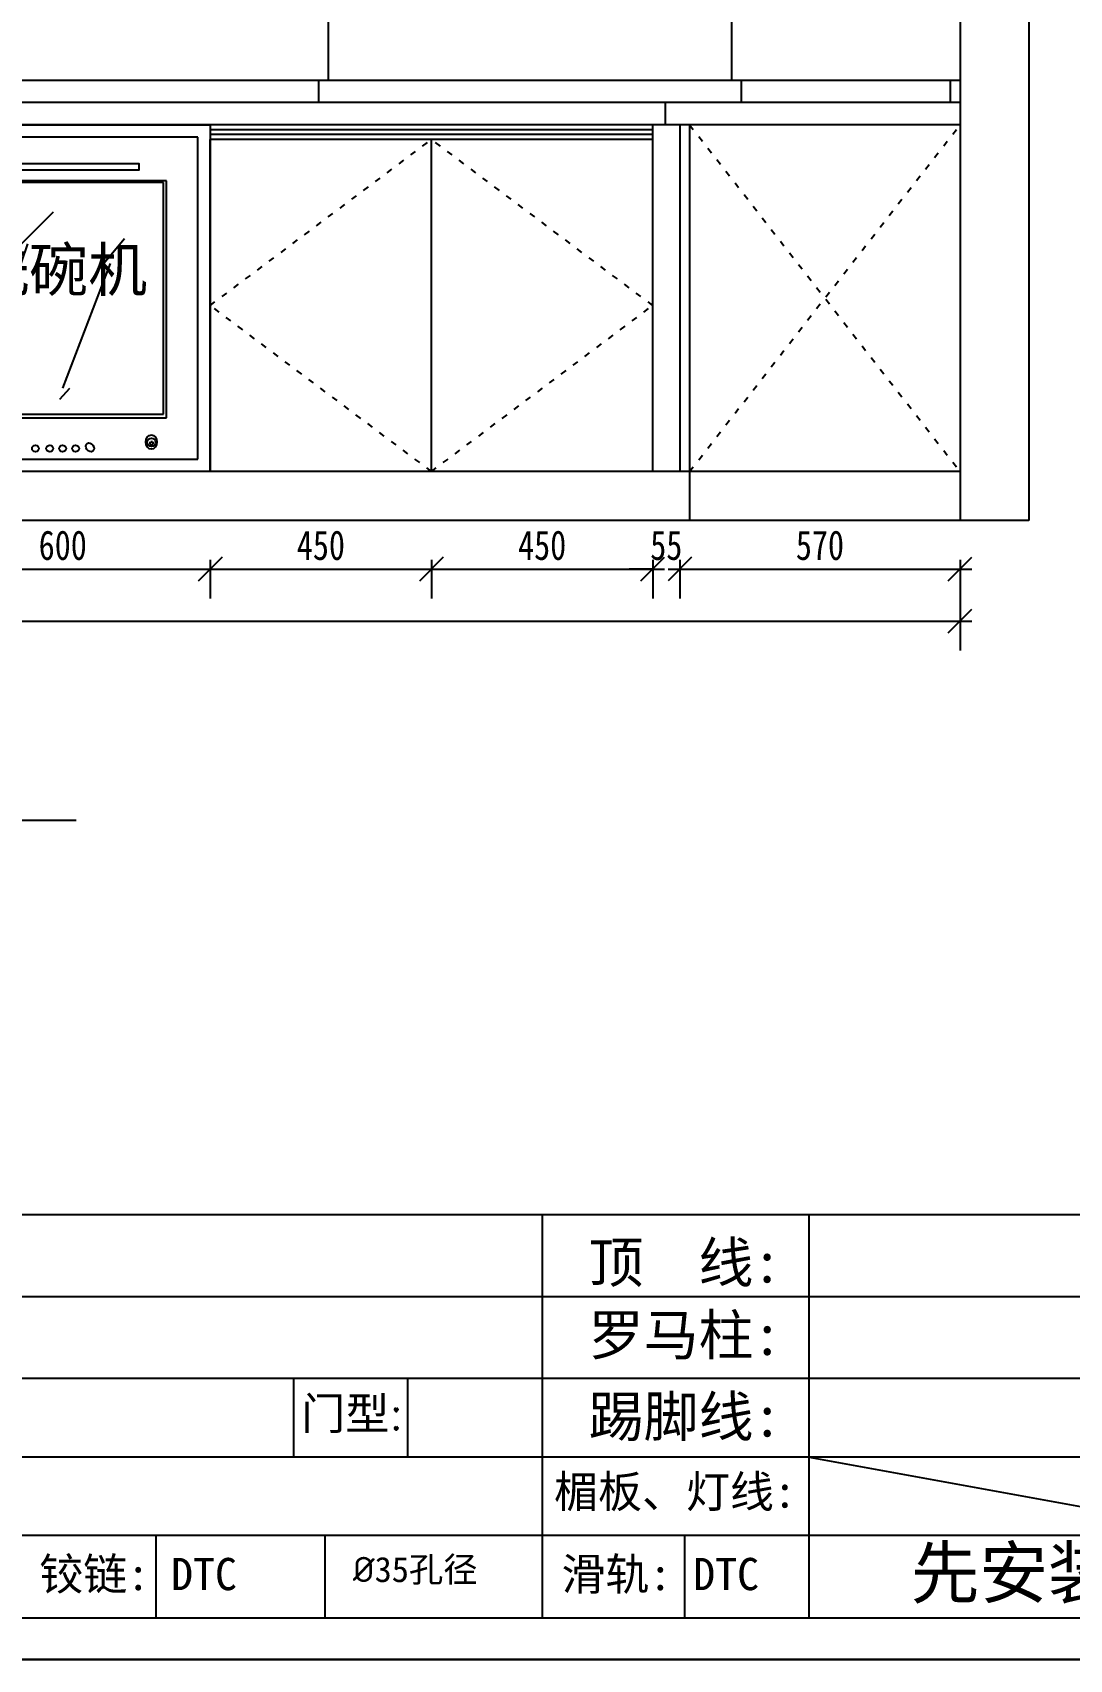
# Model space of a CAD drawing. Header units: millimetres. Extents: x -497855 to 324262, y -590254 to -173602.
# Drawn here: x -484582 to -482473, y -583638 to -580330 of the extents above; entities that cross this region are included whole.
import ezdxf

# ---------------------------------------------------------------- set-up
doc = ezdxf.new("R2010")
doc.units = ezdxf.units.MM
doc.header["$PDMODE"] = 3
doc.linetypes.add('ACAD_ISO03W100', pattern=[30, 12, -18])
for name, color, linetype in [('C', 145, 'Continuous'), ('柜体', 7, 'Continuous'), ('水电图层', 4, 'Continuous')]:
    doc.layers.add(name, color=color, linetype=linetype)
doc.styles.get("Standard").update_dxf_attribs({"font": 'txt', "bigfont": 'gbcbig.shx'})
doc.styles.add('数、文', font='', dxfattribs={"width": 0.8})
doc.styles.get('数、文').set_extended_font_data('SimSun')
doc.dimstyles.new('60', dxfattribs={"dimscale": 60, "dimtxt": 1, "dimasz": 0.8, "dimexe": 1, "dimexo": 3, "dimgap": 0.3, "dimtad": 1, "dimdec": 0, "dimtxsty": '数、文', "dimblk": 'OBLIQUE', "dimcen": 0.3, "dimdle": 0.4, "dimclrd": 8, "dimclre": 8, "dimclrt": 1, "dimadec": 0, "dimazin": 0, "dimtfac": 1, "dimtdec": 0, "dimtix": 1, "dimtofl": 0, "dimtmove": 1, "dimatfit": 3, "dimldrblk": 'DOT', "dimfxl": 1, "dimfxlon": 1, "dimtolj": 1, "dimarcsym": 0})

# ---------------------------------------------------------------- blocks, each defined once
blk = doc.blocks.new('rtbg')
at = {"color": 253}
for p, q in [((-467648.4, -515681.1), (-468198.4, -515681.1)), ((-468198.4, -515681.1), (-468198.4, -516336.1)), ((-467648.4, -516336.1), (-467648.4, -515681.1)), ((-467743, -516299.1), (-467743, -516302.8)), ((-468198.4, -516336.1), (-467648.4, -516336.1))]:
    blk.add_line(p, q, dxfattribs=at)
at = {"color": 251}
for p, q in [((-467712.4, -515769.9), (-468134.4, -515769.9)), ((-468134.4, -515769.9), (-468134.4, -516252.3)), ((-467712.4, -516252.3), (-467712.4, -515769.9)), ((-468128.3, -515773.9), (-468128.3, -516244.6)), ((-467718.5, -515773.9), (-468128.3, -515773.9)), ((-467718.5, -516244.6), (-467718.5, -515773.9)), ((-468048.7, -515939.8), (-467942.3, -515833.5)), ((-468069.4, -516115.9), (-467994.7, -515898.5)), ((-467853.4, -515954.1), (-467797.9, -515887.4)), ((-467923.3, -516192.1), (-467826.4, -515938.2)), ((-467929.6, -516214.3), (-467909, -516192.1)), ((-468134.4, -516252.3), (-467712.4, -516252.3)), ((-468128.3, -516244.6), (-467718.5, -516244.6))]:
    blk.add_line(p, q, dxfattribs=at)
at = {"color": 252}
for points in [[(-468223.4, -515656.1), (-467623.4, -515656.1), (-467623.4, -516361.1), (-468223.4, -516361.1)], [(-468078.3, -515734.7), (-467768.5, -515734.7), (-467768.5, -515748.5), (-468078.3, -515748.5)]]:
    blk.add_lwpolyline(points, close=True, dxfattribs=at)
at = {"color": 253}
for centre, radius in [((-467743.1, -516301.7), 8.6), ((-467979, -516314.4), 6.92), ((-467949.9, -516314.4), 6.92), ((-467923.6, -516314.4), 6.92), ((-467897.2, -516314.4), 6.92)]:
    blk.add_circle(centre, radius, dxfattribs=at)
blk.add_arc((-467743, -516302.6), 3.57, 154.668, 25.332, dxfattribs=at)
for centre, major_axis, ratio in [((-467868.1, -516312), (5.71, -7.83), 0.786648), ((-467743.1, -516301.4), (0, 14.7), 0.769378)]:
    blk.add_ellipse(centre, major_axis=major_axis, ratio=ratio, dxfattribs=at)
at = {"color": 254, "insert": (-468111.8, -515906.6), "char_height": 88, "width": 3425.079, "attachment_point": 1}
blk.add_mtext('{\\fSimSun|b0|i0|c134|p2;洗碗机}', dxfattribs=at)
blk = doc.blocks.new('_Oblique')
at = {"color": 0, "linetype": 'ByBlock', "lineweight": -2}
blk.add_line((-0.5, -0.5), (0.5, 0.5), dxfattribs=at)
blk = doc.blocks.new('*D162')
at = {"layer": 'Defpoints', "color": 0}
for p in [(-484820.15, -581222.16), (-484220.15, -581222.16), (-484220.15, -581420.49)]:
    blk.add_point(p, dxfattribs=at)
at = {"layer": '水电图层', "color": 8, "lineweight": -2}
for p, q in [((-484820.15, -581402.16), (-484820.15, -581480.49)), ((-484220.15, -581402.16), (-484220.15, -581480.49)), ((-484844.15, -581420.49), (-484196.15, -581420.49))]:
    blk.add_line(p, q, dxfattribs=at)
at = {"layer": '水电图层', "color": 8, "lineweight": -2, "xscale": 48, "yscale": 48, "zscale": 48, "rotation": 180}
blk.add_blockref('_Oblique', (-484820.15, -581420.49), dxfattribs=at)
at = {"layer": '水电图层', "color": 8, "lineweight": -2, "xscale": 48, "yscale": 48, "zscale": 48}
blk.add_blockref('_Oblique', (-484220.15, -581420.49), dxfattribs=at)
at = {"layer": '水电图层', "color": 1, "insert": (-484520.15, -581372.49), "char_height": 60, "attachment_point": 5, "style": '数、文'}
blk.add_mtext('\\A1;600', dxfattribs=at)
blk = doc.blocks.new('*D163')
at = {"layer": 'Defpoints', "color": 0}
for p in [(-484220.15, -581222.16), (-483770.15, -581222.16), (-483770.15, -581420.49)]:
    blk.add_point(p, dxfattribs=at)
at = {"layer": '水电图层', "color": 8, "lineweight": -2}
for p, q in [((-484220.15, -581402.16), (-484220.15, -581480.49)), ((-483770.15, -581402.16), (-483770.15, -581480.49)), ((-484244.15, -581420.49), (-483746.15, -581420.49))]:
    blk.add_line(p, q, dxfattribs=at)
at = {"layer": '水电图层', "color": 8, "lineweight": -2, "xscale": 48, "yscale": 48, "zscale": 48, "rotation": 180}
blk.add_blockref('_Oblique', (-484220.15, -581420.49), dxfattribs=at)
at = {"layer": '水电图层', "color": 8, "lineweight": -2, "xscale": 48, "yscale": 48, "zscale": 48}
blk.add_blockref('_Oblique', (-483770.15, -581420.49), dxfattribs=at)
at = {"layer": '水电图层', "color": 1, "insert": (-483995.15, -581372.49), "char_height": 60, "attachment_point": 5, "style": '数、文'}
blk.add_mtext('\\A1;450', dxfattribs=at)
blk = doc.blocks.new('*D164')
at = {"layer": 'Defpoints', "color": 0}
for p in [(-483770.15, -581222.16), (-483320.15, -581222.16), (-483320.15, -581420.49)]:
    blk.add_point(p, dxfattribs=at)
at = {"layer": '水电图层', "color": 8, "lineweight": -2}
for p, q in [((-483770.15, -581402.16), (-483770.15, -581480.49)), ((-483320.15, -581402.16), (-483320.15, -581480.49)), ((-483794.15, -581420.49), (-483296.15, -581420.49))]:
    blk.add_line(p, q, dxfattribs=at)
at = {"layer": '水电图层', "color": 8, "lineweight": -2, "xscale": 48, "yscale": 48, "zscale": 48, "rotation": 180}
blk.add_blockref('_Oblique', (-483770.15, -581420.49), dxfattribs=at)
at = {"layer": '水电图层', "color": 8, "lineweight": -2, "xscale": 48, "yscale": 48, "zscale": 48}
blk.add_blockref('_Oblique', (-483320.15, -581420.49), dxfattribs=at)
at = {"layer": '水电图层', "color": 1, "insert": (-483545.15, -581372.49), "char_height": 60, "attachment_point": 5, "style": '数、文'}
blk.add_mtext('\\A1;450', dxfattribs=at)
blk = doc.blocks.new('*D165')
at = {"layer": 'Defpoints', "color": 0}
for p in [(-483320.15, -581222.16), (-483265.15, -581222.16), (-483265.15, -581420.49)]:
    blk.add_point(p, dxfattribs=at)
at = {"layer": '水电图层', "color": 8, "lineweight": -2}
for p, q in [((-483320.15, -581402.16), (-483320.15, -581480.49)), ((-483265.15, -581402.16), (-483265.15, -581480.49)), ((-483320.15, -581420.49), (-483368.15, -581420.49)), ((-483265.15, -581420.49), (-483217.15, -581420.49))]:
    blk.add_line(p, q, dxfattribs=at)
at = {"layer": '水电图层', "color": 8, "lineweight": -2, "xscale": 48, "yscale": 48, "zscale": 48}
blk.add_blockref('_Oblique', (-483320.15, -581420.49), dxfattribs=at)
at = {"layer": '水电图层', "color": 8, "lineweight": -2, "xscale": 48, "yscale": 48, "zscale": 48, "rotation": 180}
blk.add_blockref('_Oblique', (-483265.15, -581420.49), dxfattribs=at)
at = {"layer": '水电图层', "color": 1, "insert": (-483292.65, -581372.49), "char_height": 60, "attachment_point": 5, "style": '数、文'}
blk.add_mtext('\\A1;55', dxfattribs=at)
blk = doc.blocks.new('*D166')
at = {"layer": 'Defpoints', "color": 0}
for p in [(-483265.15, -581222.16), (-482695.15, -581222.16), (-482695.15, -581420.49)]:
    blk.add_point(p, dxfattribs=at)
at = {"layer": '水电图层', "color": 8, "lineweight": -2}
for p, q in [((-483265.15, -581402.16), (-483265.15, -581480.49)), ((-482695.15, -581402.16), (-482695.15, -581480.49)), ((-483289.15, -581420.49), (-482671.15, -581420.49))]:
    blk.add_line(p, q, dxfattribs=at)
at = {"layer": '水电图层', "color": 8, "lineweight": -2, "xscale": 48, "yscale": 48, "zscale": 48, "rotation": 180}
blk.add_blockref('_Oblique', (-483265.15, -581420.49), dxfattribs=at)
at = {"layer": '水电图层', "color": 8, "lineweight": -2, "xscale": 48, "yscale": 48, "zscale": 48}
blk.add_blockref('_Oblique', (-482695.15, -581420.49), dxfattribs=at)
at = {"layer": '水电图层', "color": 1, "insert": (-482980.15, -581372.49), "char_height": 60, "attachment_point": 5, "style": '数、文'}
blk.add_mtext('\\A1;570', dxfattribs=at)
blk = doc.blocks.new('*D167')
at = {"layer": 'Defpoints', "color": 0}
for p in [(-487055.15, -581222.16), (-482695.15, -581222.16), (-482695.15, -581526.38)]:
    blk.add_point(p, dxfattribs=at)
at = {"layer": '水电图层', "color": 8, "lineweight": -2}
for p, q in [((-487055.15, -581466.38), (-487055.15, -581586.38)), ((-482695.15, -581466.38), (-482695.15, -581586.38)), ((-487079.15, -581526.38), (-482671.15, -581526.38))]:
    blk.add_line(p, q, dxfattribs=at)
at = {"layer": '水电图层', "color": 8, "lineweight": -2, "xscale": 48, "yscale": 48, "zscale": 48, "rotation": 180}
blk.add_blockref('_Oblique', (-487055.15, -581526.38), dxfattribs=at)
at = {"layer": '水电图层', "color": 8, "lineweight": -2, "xscale": 48, "yscale": 48, "zscale": 48}
blk.add_blockref('_Oblique', (-482695.15, -581526.38), dxfattribs=at)
at = {"layer": '水电图层', "color": 1, "insert": (-484875.15, -581478.38), "char_height": 60, "attachment_point": 5, "style": '数、文'}
blk.add_mtext('\\A1;4360', dxfattribs=at)

msp = doc.modelspace()

# ---------------------------------------------------------------- linework, layer by layer
at = {"color": 7}
for p, q in [((-480868.35, -582733.56), (-488517.3, -582733.56)), ((-483544.67, -583553.67), (-483544.67, -582733.56)), ((-483001.88, -583553.67), (-483001.88, -582733.56)), ((-479431.66, -582900.13), (-488517.3, -582900.13)), ((-480868.35, -583066.71), (-488517.3, -583066.71)), ((-484051.1, -583066.71), (-484051.1, -583226.34)), ((-483818.65, -583066.71), (-483818.65, -583226.34)), ((-480868.35, -583226.34), (-488517.3, -583226.34)), ((-480868.35, -583385.97), (-488517.3, -583385.97))]:
    msp.add_line(p, q, dxfattribs=at)
for p, q in [((-483001.88, -583226.34), (-482125.36, -583385.97)), ((-484330.82, -583385.97), (-484330.82, -583553.67)), ((-483987.06, -583385.97), (-483987.06, -583553.67)), ((-483255.71, -583385.97), (-483255.71, -583553.67))]:
    msp.add_line(p, q)
for points in [[(-479347.53, -583637.8), (-488601.43, -583637.8), (-488601.43, -577021.51), (-479347.53, -577021.51)], [(-488601.43, -577021.51), (-479347.53, -577021.51), (-479347.53, -583637.8), (-488601.43, -583637.8)], [(-488517.3, -577105.64), (-479431.66, -577105.64), (-479431.66, -583553.67), (-488517.3, -583553.67)], [(-479347.53, -590254.09), (-488601.43, -590254.09), (-488601.43, -583637.8), (-479347.53, -583637.8)], [(-488601.43, -583637.8), (-479347.53, -583637.8), (-479347.53, -590254.09), (-488601.43, -590254.09)]]:
    msp.add_lwpolyline(points, close=True, dxfattribs=at)
at = {"layer": '柜体'}
msp.add_line((-484493.06, -581931.63), (-485565.12, -581931.63), dxfattribs=at)
at = {"layer": '水电图层', "color": 2}
for p, q in [((-482555.15, -578802.16), (-482555.15, -581322.16)), ((-483980.15, -578922.16), (-483980.15, -580427.16)), ((-483160.15, -578922.16), (-483160.15, -580427.16)), ((-482695.15, -578922.16), (-482695.15, -581322.16)), ((-482555.15, -581322.16), (-487195.15, -581322.16))]:
    msp.add_line(p, q, dxfattribs=at)
at = {"layer": '水电图层', "color": 8}
for p, q in [((-482695.15, -580427.16), (-487055.15, -580427.16)), ((-484000.15, -580427.16), (-484000.15, -580472.16)), ((-483140.15, -580427.16), (-483140.15, -580472.16)), ((-482715.15, -580427.16), (-482715.15, -580472.16)), ((-483320.15, -580527.16), (-484220.15, -580527.16)), ((-483320.15, -580537.16), (-484220.15, -580537.16))]:
    msp.add_line(p, q, dxfattribs=at)
at = {"layer": '水电图层', "color": 255}
for p, q in [((-482695.15, -580472.16), (-487055.15, -580472.16)), ((-483295.15, -580472.16), (-483295.15, -580517.16)), ((-482695.15, -580517.16), (-487055.15, -580517.16)), ((-483320.15, -581222.16), (-483320.15, -580517.16)), ((-483265.15, -580517.16), (-483265.15, -581222.16)), ((-483245.15, -580517.16), (-483245.15, -581322.16)), ((-484220.15, -581222.16), (-484220.15, -580547.16)), ((-483320.15, -580547.16), (-484220.15, -580547.16)), ((-483770.15, -581222.16), (-483770.15, -580547.16)), ((-482695.15, -581222.16), (-487055.15, -581222.16))]:
    msp.add_line(p, q, dxfattribs=at)
at = {"layer": '水电图层', "color": 8, "linetype": 'ACAD_ISO03W100'}
for p, q in [((-483245.15, -581222.16), (-482695.15, -580517.16)), ((-483245.15, -580517.16), (-482695.15, -581222.16)), ((-484220.15, -580884.66), (-483770.15, -580547.16)), ((-483320.15, -580884.66), (-483770.15, -580547.16)), ((-483770.15, -581222.16), (-484220.15, -580884.66)), ((-483770.15, -581222.16), (-483320.15, -580884.66))]:
    msp.add_line(p, q, dxfattribs=at)

# ---------------------------------------------------------------- block references
at = {"layer": '水电图层', "color": 255}
msp.add_blockref('rtbg', (-16596.76, -64861.02), dxfattribs=at)

# ---------------------------------------------------------------- texts
at = {"attachment_point": 1}
for s, insert, char_height in [('{\\fKaiTi|b0|i0|c134|p49;顶  线\\fSimHei|b0|i0|c134|p49;:  }', (-483450.58, -582789.46), 81.9625), ('{\\fKaiTi|b0|i0|c134|p49;罗马柱\\fSimHei|b0|i0|c134|p49;:  }', (-483450.58, -582936.74), 81.9625), ('{\\fKaiTi|b0|i0|c134|p49;踢脚线\\fSimHei|b0|i0|c134|p49;: }', (-483450.58, -583102.65), 81.9625), ('{\\fKaiTi|b0|i0|c134|p49;门型}: ', (-484034.86, -583104.84), 65.57), ('{\\f宋体|b0|i0|c134|p2;楣板、灯线:}', (-483520.96, -583263.62), 65.57), ('{\\fKaiTi|b0|i0|c134|p49;铰链\\fSimHei|b0|i0|c134|p49;: \\fKaiTi|b0|i0|c134|p49;DTC}', (-484567.86, -583431.32), 65.57), ('{\\fKaiTi|b0|i0|c134|p49;滑轨\\fSimHei|b0|i0|c134|p49;: \\fKaiTi|b0|i0|c134|p49;DTC}', (-483505.94, -583431.32), 65.57)]:
    msp.add_mtext(s, dxfattribs=dict(at, insert=insert, char_height=char_height))
at = {"insert": (-482795.54, -583410.03), "char_height": 102.4531, "width": 1735.4459, "attachment_point": 1}
msp.add_mtext('{\\fKaiTi|b0|i0|c134|p49;先安装木地板再安装衣柜}', dxfattribs=at)
at = {"layer": 'C', "color": 0, "linetype": 'ByBlock', "insert": (-483930.17, -583429.18), "char_height": 51.2266, "width": 669.2387, "attachment_point": 1, "line_spacing_factor": 1.2}
msp.add_mtext('{\\fISOCPEUR|b0|i0|c0|p34;%%C\\fSimHei|b0|i0|c134|p49;35孔径}', dxfattribs=at)

# ---------------------------------------------------------------- dimensions: what is measured, and where the dimension line sits
at = {"layer": '水电图层', "color": 255}
for base, p1, p2, picture, middle in [((-482695.15, -581526.38), (-487055.15, -581222.16), (-482695.15, -581222.16), '*D167', (-484875.15, -581478.38)), ((-484220.15, -581420.49), (-484820.15, -581222.16), (-484220.15, -581222.16), '*D162', (-484520.15, -581372.49)), ((-483770.15, -581420.49), (-484220.15, -581222.16), (-483770.15, -581222.16), '*D163', (-483995.15, -581372.49)), ((-483320.15, -581420.49), (-483770.15, -581222.16), (-483320.15, -581222.16), '*D164', (-483545.15, -581372.49)), ((-483265.15, -581420.49), (-483320.15, -581222.16), (-483265.15, -581222.16), '*D165', (-483292.65, -581372.49)), ((-482695.15, -581420.49), (-483265.15, -581222.16), (-482695.15, -581222.16), '*D166', (-482980.15, -581372.49))]:
    dim = msp.add_linear_dim(base=base, p1=p1, p2=p2, dimstyle='60', override={"dimdec": 1, "dimtdec": 1}, dxfattribs=at)
    dim.commit()
    dim.dimension.update_dxf_attribs({"geometry": picture, "text_midpoint": middle})

doc.saveas('drawing.dxf')
